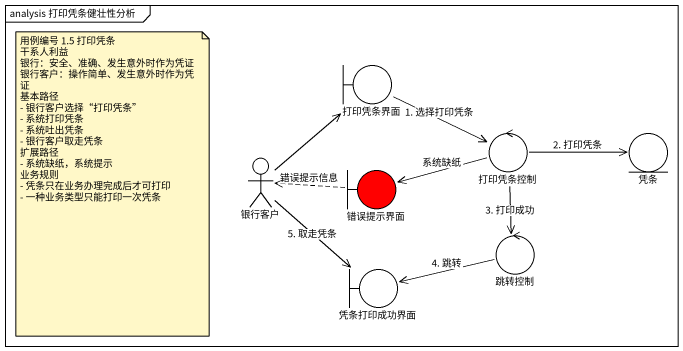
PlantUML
@startuml
mainframe analysis 打印凭条健壮性分析
boundary 打印凭条界面
actor 银行客户
control 打印凭条控制
entity 凭条
boundary 错误提示界面 #FF0000
control 跳转控制
boundary 凭条打印成功界面
打印凭条界面 -right-> 打印凭条控制 : 1. 选择打印凭条
银行客户 -up-> 打印凭条界面
银行客户 --> 凭条打印成功界面 : 5. 取走凭条
打印凭条控制 -right-> 凭条 : 2. 打印凭条
打印凭条控制 -left-> 错误提示界面 : 系统缺纸
打印凭条控制 --> 跳转控制 : 3. 打印成功
错误提示界面 .left.> 银行客户 : 错误提示信息
跳转控制 -left-> 凭条打印成功界面 : 4. 跳转
note as N1
  用例编号 1.5 打印凭条
  干系人利益
  银行：安全、准确、发生意外时作为凭证
  银行客户：操作简单、发生意外时作为凭证
  基本路径
  - 银行客户选择“打印凭条”
  - 系统打印凭条
  - 系统吐出凭条
  - 银行客户取走凭条
  扩展路径
  - 系统缺纸，系统提示
  业务规则
  - 凭条只在业务办理完成后才可打印
  - 一种业务类型只能打印一次凭条
end note
@enduml
